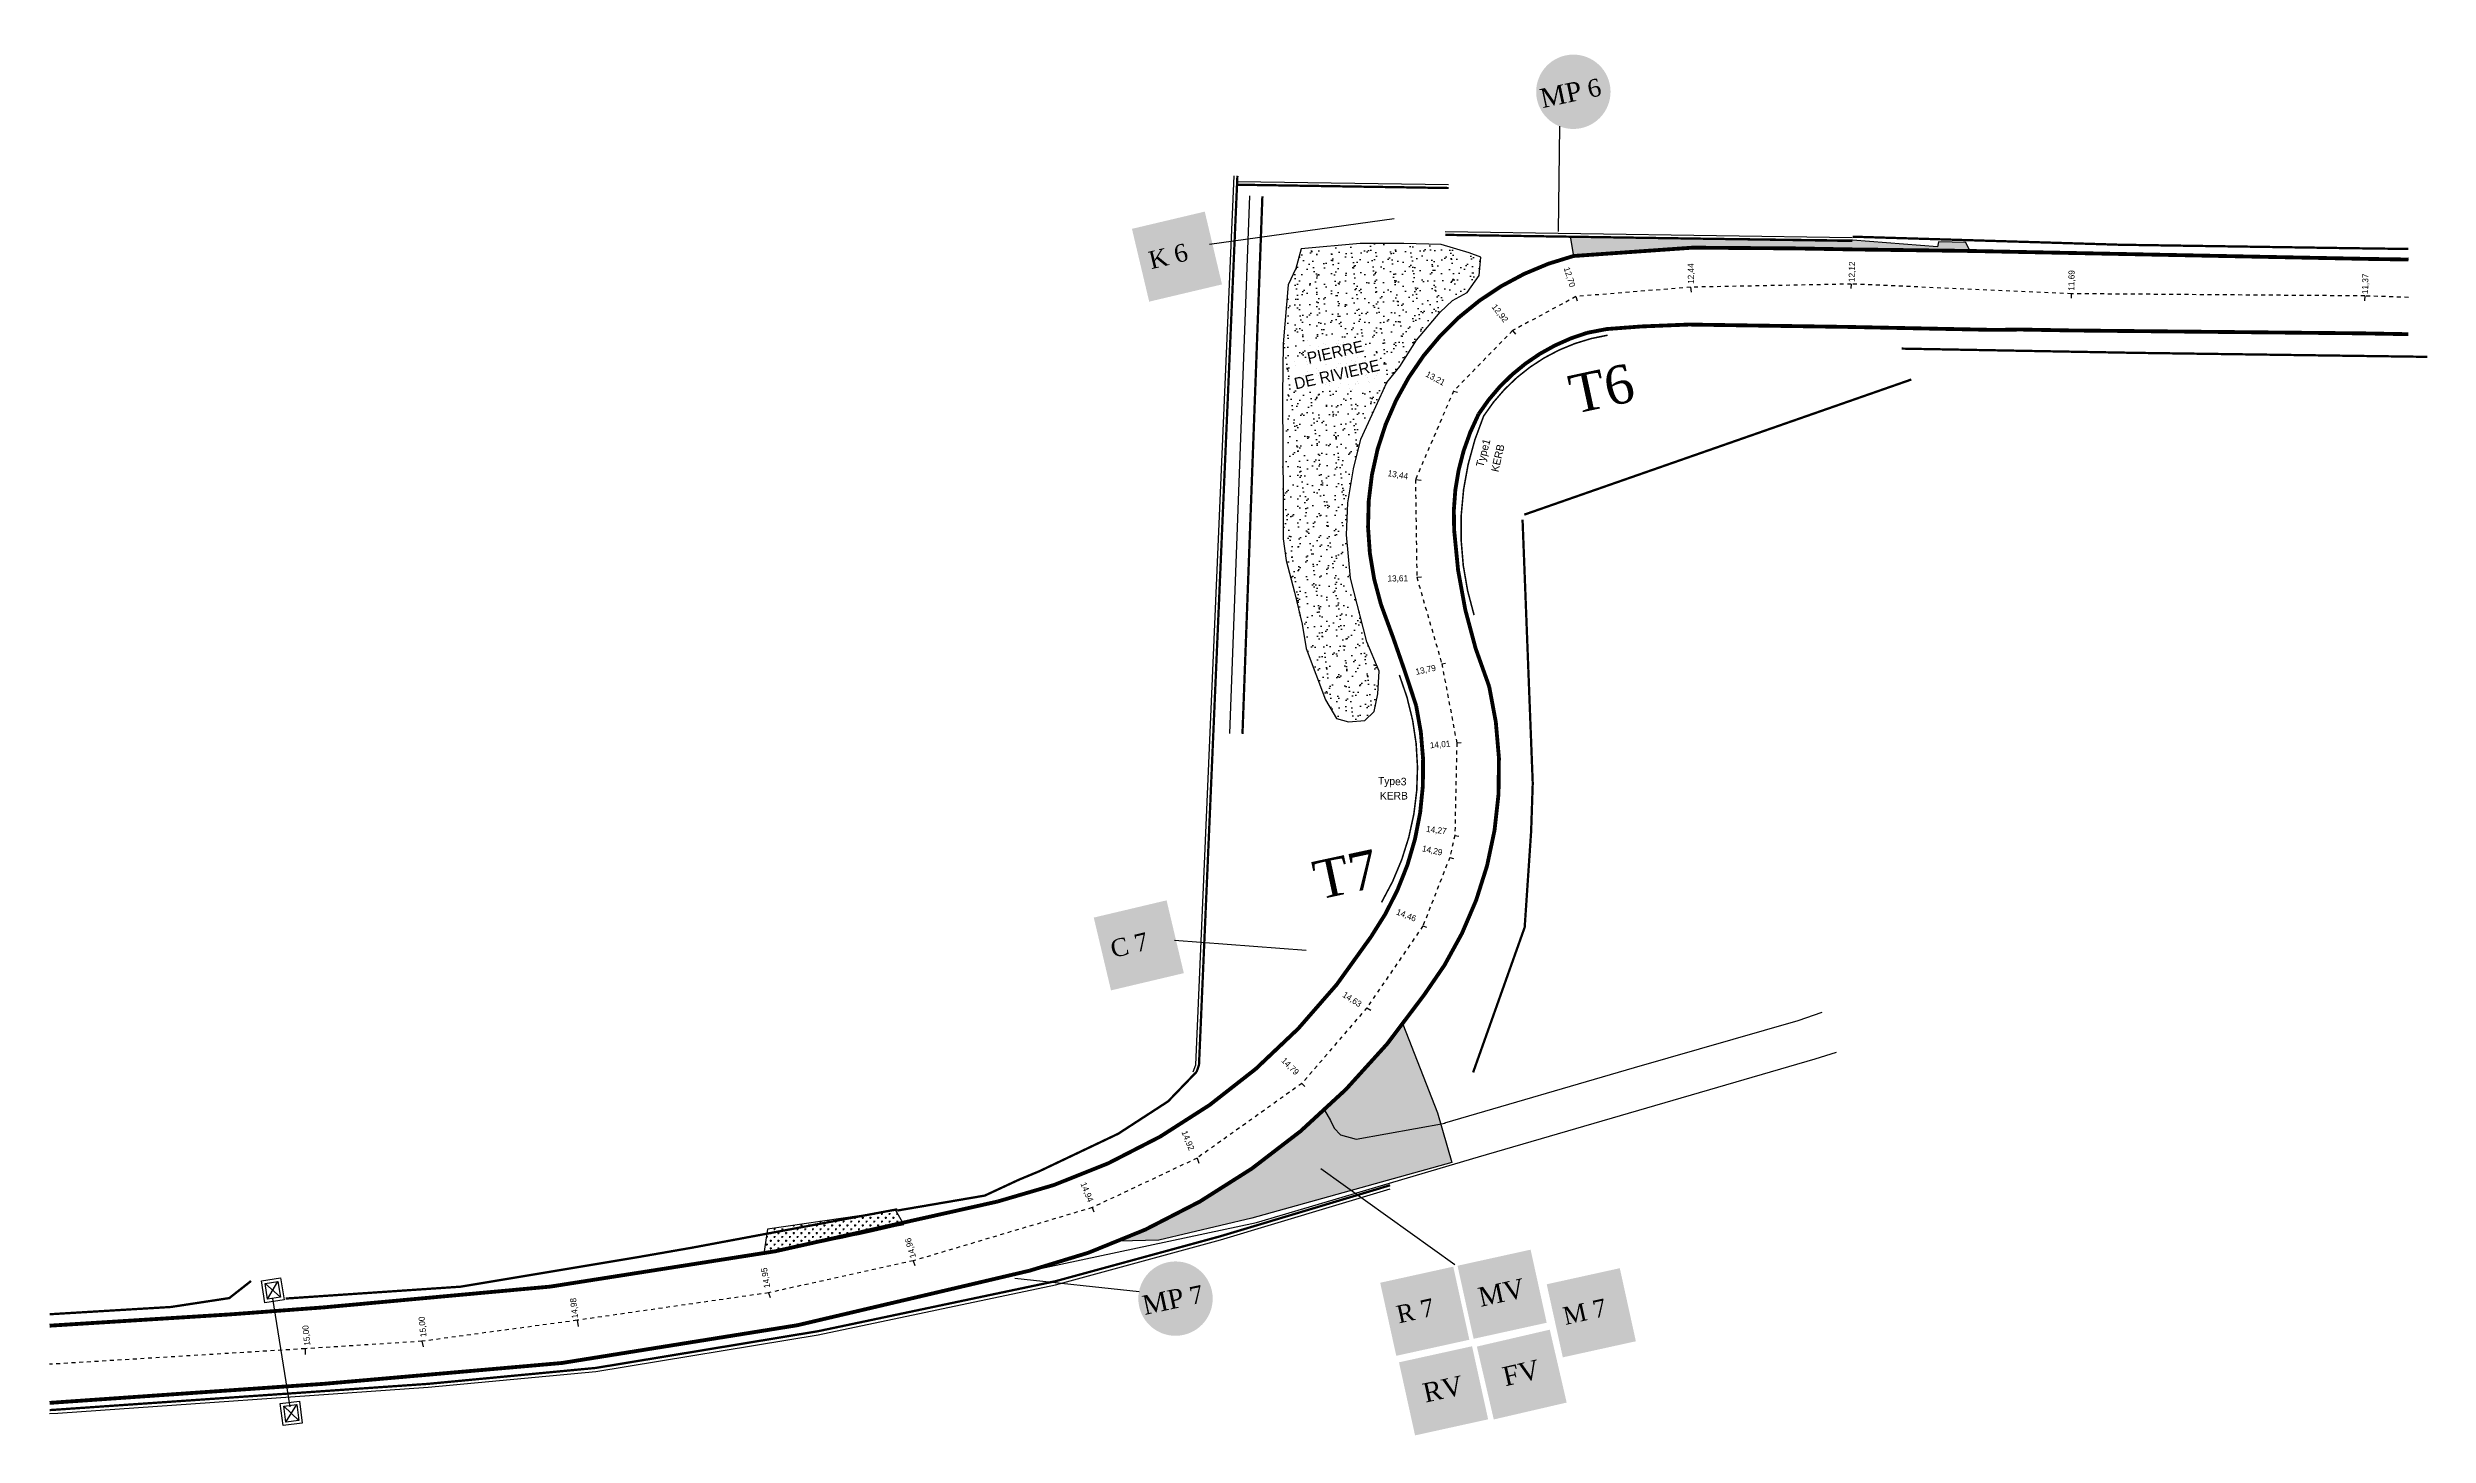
# Model space of a CAD drawing. Extents: x -136 to 854, y -243 to 380.
# Drawn here: x -136.1 to 174.4, y -243.5 to -62.4 of the extents above; entities that cross this region are included whole.
import ezdxf
from ezdxf.enums import TextEntityAlignment as Align

# ---------------------------------------------------------------- set-up
doc = ezdxf.new("R2010")
doc.units = 0
doc.linetypes.add('FIAPOINTILLE', pattern=[1, 0.5, -0.5])
for name, color, linetype in [('F1_CONVEYOR_BELT', 253, 'CONTINUOUS'), ('F1_FENCE_DEBRIS', 9, 'FIA_DEBRIS_FENCE'), ('F1_GANTRY', 9, 'CONTINUOUS'), ('F1_GUARDRAIL', 7, 'FIA_GUARDRAIL'), ('F1_GUARDRAIL_TEMP', 7, 'FIA_GUARDRAIL'), ('F1_KERB_10CM_POSITIVE', 8, 'CONTINUOUS'), ('F1_KERB_TEXT', 8, 'CONTINUOUS'), ('F1_POST_OBSERVATION', 3, 'CONTINUOUS'), ('F1_ROAD_SURFACED', 9, 'CONTINUOUS'), ('F1_RUN_OFF_ASPHALT', 144, 'CONTINUOUS'), ('F1_RUN_OFF_GRAVEL', 144, 'CONTINUOUS'), ('F1_RUN_OFF_GRAVEL_TEXT', 144, 'CONTINUOUS'), ('F1_TRACK_CENTRELINE', 8, 'FIAPOINTILLE'), ('F1_TRACK_GRADIENT_LAT', 8, 'CONTINUOUS'), ('F1_TRACK_RIGHT', 5, 'CONTINUOUS'), ('F1_TURN_NUM', 8, 'CONTINUOUS'), ('F1_TYRE_4_BELT', 147, 'FIA_TYRE_4'), ('F1_VEHICLE', 1, 'CONTINUOUS'), ('F1_WALL', 7, 'CONTINUOUS')]:
    doc.layers.add(name, color=color, linetype=linetype)
doc.styles.add('SECURITE', font='TIMES.TTF', dxfattribs={"height": 3})
doc.styles.add('SECURITÉ', font='TIMES.TTF', dxfattribs={"height": 3})
doc.linetypes.add('FIA_DEBRIS_FENCE', pattern='A,4,-2,["Z",Standard,S=1,R=90,X=0,Y=-0.4],-1', length=7)
doc.linetypes.add('FIA_GUARDRAIL', pattern='A,2,-0.35,[132,ltypeshp.shx,S=0.35,R=0,X=-0.35,Y=0],-0.35,1', length=3.7)
doc.linetypes.add('FIA_TYRE_4', pattern='A,0,[12,fia.shx,S=0.35,R=0,X=0,Y=0],-0.7', length=0.7)
pattern_1 = [(90, (-302815.25844, -5040162.70665), (-0.5, 0.5), [0.25, -0.75]), (180, (-302815.13344, -5040162.58165), (-0.5, -0.5), [0.25, -0.75])]

# ---------------------------------------------------------------- blocks, each defined once
blk = doc.blocks.new('BLOC_GANTRY')
at = {"layer": 'F1_GANTRY', "linetype": 'ByBlock'}
for p, q in [((-1.04, 0.85), (1.04, -0.85)), ((-1.04, -0.85), (1.04, 0.85))]:
    blk.add_line(p, q, dxfattribs=at)
for points in [[(-1.46, 1.26), (1.46, 1.26), (1.46, -1.26), (-1.46, -1.26)], [(-1.04, 0.85), (1.04, 0.85), (1.04, -0.85), (-1.04, -0.85)]]:
    blk.add_lwpolyline(points, close=True, dxfattribs=at)
blk = doc.blocks.new('BLOC_POST_OBSERVATION')
at = {"layer": 'F1_POST_OBSERVATION'}
h = blk.add_hatch(color=256, dxfattribs=at)
edge = h.paths.add_edge_path()
edge.add_arc((-0.03, 0.11), 4.85, 0, 360)
at = {"layer": 'F1_POST_OBSERVATION', "color": 7, "style": 'SECURITÉ'}
blk.add_text('MP', height=2.5, rotation=0.0363, dxfattribs=at).set_placement((-1.68, 0.11), align=Align.MIDDLE)
blk.add_attdef('NUMBER', text='', height=2.3, rotation=0.1589, dxfattribs=at).set_placement((0.99, 0.02), align=Align.MIDDLE_LEFT)
blk = doc.blocks.new('BLOC_VEHICLE_OTHER')
at = {"layer": 'F1_VEHICLE'}
blk.add_hatch(color=256, dxfattribs=at).paths.add_polyline_path([(-4.59, 4.81), (-4.59, -4.95), (5.17, -4.95), (5.17, 4.81)])
at = {"layer": 'F1_VEHICLE', "color": 7, "style": 'SECURITÉ'}
blk.add_attdef('TXT', text='', height=2.3, rotation=0.1589, dxfattribs=at).set_placement((-3.37, 0.25), align=Align.MIDDLE_LEFT)
blk = doc.blocks.new('BLOC_VEHICLE_MEDICAL')
at = {"layer": 'F1_VEHICLE'}
blk.add_hatch(color=256, dxfattribs=at).paths.add_polyline_path([(-4.88, 4.81), (-4.88, -4.95), (4.88, -4.95), (4.88, 4.81)])
at = {"layer": 'F1_VEHICLE', "color": 7, "style": 'SECURITÉ'}
blk.add_text('MV', height=2.5, rotation=0.0363, dxfattribs=at).set_placement((-0.04, 0.14), align=Align.MIDDLE)
blk = doc.blocks.new('BLOC_VEHICLE_FIRE')
at = {"layer": 'F1_VEHICLE'}
blk.add_hatch(color=256, dxfattribs=at).paths.add_polyline_path([(-4.63, 4.63), (-4.63, -5.13), (5.13, -5.13), (5.13, 4.63)])
at = {"layer": 'F1_VEHICLE', "color": 7, "style": 'SECURITÉ'}
blk.add_text('FV', height=2.5, rotation=0.0363, dxfattribs=at).set_placement((0.22, -0.04), align=Align.MIDDLE)
blk = doc.blocks.new('BLOC_VEHICLE_RECOVERY')
at = {"layer": 'F1_VEHICLE'}
blk.add_hatch(color=256, dxfattribs=at).paths.add_polyline_path([(-4.63, 4.95), (-4.63, -4.81), (5.13, -4.81), (5.13, 4.95)])
at = {"layer": 'F1_VEHICLE', "color": 7, "style": 'SECURITÉ'}
blk.add_text('RV', height=2.5, rotation=0.0363, dxfattribs=at).set_placement((0.22, 0.29), align=Align.MIDDLE)

msp = doc.modelspace()

# ---------------------------------------------------------------- hatches: boundary and pattern name
at = {"layer": 'F1_RUN_OFF_ASPHALT'}
h = msp.add_hatch(dxfattribs=at)
h.set_pattern_fill('ASPHALT', color=256, scale=2, angle=90, style=0, pattern_type=2)
h.set_pattern_definition(pattern_1)
h.paths.add_polyline_path([(114.64, -88.96), (114.13, -87.84), (110.55, -87.78), (110.4, -88.44), (99.34, -87.54), (62.5, -87.06), (62.93, -89.62), (78.49, -88.53), (91.94, -88.63), (99.28, -88.76)])
h = msp.add_hatch(dxfattribs=at)
h.set_pattern_fill('ASPHALT', color=256, scale=2, angle=90, style=0, pattern_type=2)
h.set_pattern_definition(pattern_1)
edge = h.paths.add_edge_path()
edge.add_line((40.68, -189.82), (45.21, -201.39))
edge.add_line((45.21, -201.39), (47.06, -207.86))
edge.add_line((47.06, -207.86), (21, -215.14))
edge.add_line((21, -215.14), (8.84, -218))
edge.add_line((8.84, -218), (3.66, -218.11))
edge.add_arc((-30.22, -135.39), 89.39, 292.2771, 322.4887)
h = msp.add_hatch(dxfattribs=at)
h.set_pattern_fill('ASPHALT', color=256, scale=2, angle=90, style=0, pattern_type=2)
h.set_pattern_definition(pattern_1)
edge = h.paths.add_edge_path()
edge.add_line((-25.44, -214.14), (-42.19, -216.56))
edge.add_line((-42.19, -216.56), (-42.68, -219.73))
edge.add_arc((-127.45, 233.93), 461.5, 280.5837, 282.9029)
edge.add_line((-24.39, -215.93), (-25.44, -214.14))
at = {"layer": 'F1_RUN_OFF_GRAVEL'}
h = msp.add_hatch(dxfattribs=at)
h.set_pattern_fill('GRAVEL_BED', color=256, angle=90, style=0, pattern_type=2)
h.set_pattern_definition([(127.5, (-302815.2584, -5040162.7067), (-1.926823769, -0.0629933581), [0, -1.52, 0, -1.7, 0, -1.625]), (97.5, (-302815.2584, -5040162.7067), (-2.8221460652, 1.7697767053), [0, -0.82, 0, -1.37, 0, -0.525]), (57.5, (-302815.2584, -5040163.9367), (-0.00565905354, 3.11414186175), [0, -0.5, 0, -1.8, 0, -2.35]), (47.5, (-302815.2584, -5040163.9367), (-0.877675565, 3.0061266046), [0, -0.25, 0, -1.18, 0, -1.35])])
h.paths.add_polyline_path([(50.87, -89.76), (49.32, -89.2), (45.69, -88.1), (40.8, -88), (35.09, -87.98), (27.41, -88.68), (26.72, -91.26), (25.74, -93.39), (25.05, -101.08), (24.99, -107.78), (25.01, -115.37), (25.08, -120.97), (25.07, -126.53), (25.48, -129.34), (26.56, -133.49), (27.55, -137.63), (28.09, -140.83), (30.58, -147.51), (32.03, -149.96), (33.6, -150.37), (35.71, -150.21), (36.92, -149.05), (37.43, -146.71), (37.57, -143.76), (35.96, -139.94), (33.84, -131.64), (33.32, -125.99), (33.51, -121.82), (34.25, -117.4), (35.19, -113.52), (36.69, -110.31), (38.57, -106.11), (40.3, -104.02), (42.46, -100.58), (45.53, -96.96), (47.14, -95.41), (49.06, -94.36), (50.63, -92.15)])

# ---------------------------------------------------------------- linework, layer by layer
at = {"layer": 'F1_CONVEYOR_BELT', "const_width": 0.3, "flags": 128}
msp.add_lwpolyline([(22.36, -81.82), (19.76, -151.95)], dxfattribs=at)
at = {"layer": 'F1_FENCE_DEBRIS'}
for points in [[(13.35, -196.03), (13.66, -195.14), (18.67, -79.16)], [(19.13, -79.88), (46.64, -80.3)], [(46.21, -86.41), (99.3, -87.2)], [(-135.83, -240.62), (-134.75, -240.55), (-86.47, -237.19), (-64.58, -235.11), (-35.59, -230.33), (-4.63, -223.8), (16.9, -217.94), (39.02, -211.28)]]:
    msp.add_lwpolyline(points, dxfattribs=at)
at = {"layer": 'F1_GANTRY'}
msp.add_line((-104.44, -239.73), (-106.69, -225.59), dxfattribs=at)
at = {"layer": 'F1_GUARDRAIL', "const_width": 0.3}
for points in [[(19.13, -80.32), (46.64, -80.75)], [(99.36, -87.1), (134.21, -88.15)]]:
    msp.add_lwpolyline(points, dxfattribs=at)
at = {"layer": 'F1_GUARDRAIL_TEMP', "const_width": 0.3}
for points in [[(46.21, -86.86), (99.3, -87.65)], [(56.51, -123.36), (107, -105.73)], [(49.84, -196.12), (56.57, -177.18), (57.41, -164.69), (57.62, -158.4), (56.29, -124.01)], [(-105.03, -225.61), (-82.19, -224.06), (-59.45, -220.27), (-52.05, -218.98), (-25.26, -213.97)]]:
    msp.add_lwpolyline(points, dxfattribs=at)
at = {"layer": 'F1_GUARDRAIL_TEMP'}
for points in [[(171.84, -102.74, 0.3, 0.3, 0), (136.13, -102.25, 0.3, 0.3, 0), (105.72, -101.7, 0.3, 0.3, 0)], [(174.29, -102.77, 0.3, 0.3, 0), (171.84, -102.74, 0.3, 0.3, 0)], [(-135.83, -227.66, 0.3, 0.3, 0), (-120, -226.71, 0.3, 0.3, 0), (-112.39, -225.55, 0.3, 0.3, 0), (-109.55, -223.32, 0.3, 0.3, 0)]]:
    msp.add_lwpolyline(points, format="xyseb", dxfattribs=at)
at = {"layer": 'F1_GUARDRAIL_TEMP', "const_width": 0.3, "flags": 128}
msp.add_lwpolyline([(-6.75, -209.01), (3.56, -204.11), (10.06, -199.89), (13.78, -196.03)], dxfattribs=at)
at = {"layer": 'F1_KERB_10CM_POSITIVE', "const_width": 0.2, "flags": 128}
for points in [[(67.38, -99.95, 0.213561), (51.22, -110.49, 0.176825), (49.97, -136.47)], [(37.9, -173.93, 0.23131), (40.22, -144.27, 0.23131)]]:
    msp.add_lwpolyline(points, format="xyb", dxfattribs=at)
at = {"layer": 'F1_POST_OBSERVATION'}
for p, q in [((60.98, -86.41), (61.16, -72.68)), ((-9.93, -222.96), (6.27, -224.71))]:
    msp.add_line(p, q, dxfattribs=at)
at = {"layer": 'F1_ROAD_SURFACED', "flags": 128}
for points in [[(30.46, -201.03), (31.25, -202.37), (31.71, -203.39), (32.56, -204.27), (34.58, -204.81), (46.2, -202.74), (46.17, -202.68), (70.91, -195.48), (92.26, -189.32), (95.36, -188.26)], [(-8, -221.98), (21.6, -215.7), (50.54, -207.14), (94.45, -194.35), (95.87, -193.89)], [(95.87, -193.89), (97.23, -193.46)]]:
    msp.add_lwpolyline(points, dxfattribs=at)
at = {"layer": 'F1_RUN_OFF_ASPHALT'}
for p, q in [((-42.66, -219.57), (-42.66, -219.57)), ((3.56, -218.11), (3.56, -218.11))]:
    msp.add_line(p, q, dxfattribs=at)
at = {"layer": 'F1_RUN_OFF_ASPHALT', "flags": 128}
msp.add_lwpolyline([(114.64, -88.96), (114.13, -87.84), (110.55, -87.78), (110.4, -88.44), (99.34, -87.54), (62.5, -87.06), (62.93, -89.62), (78.49, -88.53), (91.94, -88.63), (99.28, -88.76), (114.64, -88.96)], close=True, dxfattribs=at)
at = {"layer": 'F1_RUN_OFF_ASPHALT'}
msp.add_lwpolyline([(171.84, -89.91), (166.64, -90), (171.84, -90.08)], dxfattribs=at)
at = {"layer": 'F1_RUN_OFF_ASPHALT', "flags": 128}
msp.add_lwpolyline([(40.68, -189.82), (45.21, -201.39), (47.06, -207.86), (21, -215.14), (8.84, -218), (3.66, -218.11, 0.132592), (40.68, -189.82)], format="xyb", dxfattribs=at)
msp.add_lwpolyline([(-25.44, -214.14), (-42.19, -216.56), (-42.68, -219.73, 0.01012), (-24.39, -215.93)], format="xyb", close=True, dxfattribs=at)
at = {"layer": 'F1_RUN_OFF_GRAVEL', "flags": 128}
msp.add_lwpolyline([(50.87, -89.76), (49.32, -89.2), (45.69, -88.1), (40.8, -88), (35.09, -87.98), (27.41, -88.68), (26.72, -91.26), (25.74, -93.39), (25.05, -101.08), (24.99, -107.78), (25.01, -115.37), (25.08, -120.97), (25.07, -126.53), (25.48, -129.34), (26.56, -133.49), (27.55, -137.63), (28.09, -140.83), (30.58, -147.51), (32.03, -149.96), (33.6, -150.37), (35.71, -150.21), (36.92, -149.05), (37.43, -146.71), (37.57, -143.76), (35.96, -139.94), (33.84, -131.64), (33.32, -125.99), (33.51, -121.82), (34.25, -117.4), (35.19, -113.52), (36.69, -110.31), (38.57, -106.11), (40.3, -104.02), (42.46, -100.58), (45.53, -96.96), (47.14, -95.41), (49.06, -94.36), (50.63, -92.15)], close=True, dxfattribs=at)
at = {"layer": 'F1_TRACK_CENTRELINE'}
msp.add_polyline3d([(171.84, -95.02, 11.38), (166.13, -94.83, 11.37), (127.85, -94.54, 11.69), (99.16, -93.28, 12.12), (78.21, -93.69, 12.44), (63.25, -94.91, 12.7), (55, -99.35, 12.92), (47.29, -107.23, 13.21), (42.32, -118.79, 13.44), (42.5, -131.53, 13.61), (45.76, -142.82, 13.79), (47.71, -153.14, 14.01), (47.46, -165.19, 14.27), (46.8, -168.06, 14.29), (43.3, -177, 14.46), (36, -187.67, 14.63), (27.51, -197.55, 14.79), (13.84, -207.29, 14.92), (0.15, -213.75, 14.94), (-23.19, -220.69, 14.96), (-42.04, -224.86, 14.95), (-67.03, -228.45, 14.98), (-87.27, -231.19, 15), (-102.51, -232.16, 15), (-135.83, -234.19, 14.93)], dxfattribs=at)
at = {"layer": 'F1_TRACK_GRADIENT_LAT'}
for p, q in [((63.25, -94.91, 12.7), (63.42, -95.48)), ((78.21, -93.69, 12.44), (78.28, -94.35)), ((99.16, -93.28, 12.12), (99.12, -93.84)), ((127.85, -94.54, 11.69), (127.84, -95.14)), ((166.13, -94.83, 11.37), (166.1, -95.45)), ((55, -99.35, 12.92), (55.39, -99.81)), ((47.29, -107.23, 13.21), (47.81, -107.38)), ((42.32, -118.79, 13.44), (43.05, -118.88)), ((42.5, -131.53, 13.61), (43.1, -131.49)), ((45.76, -142.82, 13.79), (46.24, -142.75)), ((47.71, -153.14, 14.01), (48.28, -153.08)), ((47.46, -165.19, 14.27), (47.97, -165.28)), ((46.8, -168.06, 14.29), (47.29, -168.21)), ((43.3, -177, 14.46), (43.75, -177.16)), ((36, -187.67, 14.63), (36.49, -188.01)), ((27.51, -197.55, 14.79), (27.89, -197.94)), ((13.84, -207.29, 14.92), (14.07, -207.94)), ((0.15, -213.75, 14.94), (0.36, -214.29)), ((-23.19, -220.69, 14.96), (-22.98, -221.31)), ((-42.04, -224.86, 14.95), (-41.86, -225.48)), ((-67.03, -228.45, 14.98), (-66.9, -229.24)), ((-102.51, -232.16, 15), (-102.48, -232.91)), ((-87.27, -231.19, 15), (-87.09, -231.9))]:
    msp.add_line(p, q, dxfattribs=at)
at = {"layer": 'F1_TRACK_RIGHT', "ltscale": 0.2, "const_width": 0.5}
for points in [[(-135.83, -229.15), (-112.32, -227.68), (-100.05, -226.76, 0.048285), (-12.2, -212.96, 0.191786), (36.52, -178.43, 0.210431), (42.41, -148.26, 0.012724), (37.82, -135.06, -0.430829), (62.93, -89.62), (78.49, -88.53), (91.94, -88.63), (99.28, -88.76), (114.64, -88.96), (166.64, -90), (171.84, -90.08)], [(-135.83, -239.22), (-100.01, -236.73, 0.053873), (-7.99, -221.97, 0.181316), (43.45, -186.01, 0.224383), (51.94, -145.77, -0.081794), (47.37, -125.37, -0.13455), (50.56, -110.24, -0.181459), (64.72, -99.64), (67.26, -99.15), (71.78, -98.81), (77.98, -98.56), (98.75, -98.87), (117.85, -99.26), (121.22, -99.21), (127.74, -99.33), (165.92, -99.71), (171.84, -99.82)]]:
    msp.add_lwpolyline(points, format="xyb", dxfattribs=at)
at = {"layer": 'F1_TYRE_4_BELT'}
msp.add_line((20.67, -81.75), (18.06, -151.89), dxfattribs=at)
at = {"layer": 'F1_VEHICLE'}
for p, q in [((39.53, -84.75), (15.47, -88.13)), ((28.07, -180.19), (10.91, -178.92)), ((29.99, -208.64), (47.48, -221.15))]:
    msp.add_line(p, q, dxfattribs=at)
at = {"layer": 'F1_WALL', "const_width": 0.3, "flags": 128}
msp.add_lwpolyline([(13.78, -196.03), (14.09, -195.14), (19.1, -79.16)], dxfattribs=at)
at = {"layer": 'F1_WALL'}
for points in [[(134.21, -88.15, 0.3, 0.3, 0), (164.96, -88.61, 0.3, 0.3, 0), (171.84, -88.7, 0.3, 0.3, 0)], [(-135.83, -240.16, 0.3, 0.3, 0), (-134.75, -240.09, 0.3, 0.3, 0), (-86.47, -236.74, 0.3, 0.3, 0), (-64.58, -234.66, 0.3, 0.3, 0), (-35.59, -229.87, 0.3, 0.3, 0), (-4.63, -223.35, 0.3, 0.3, 0), (16.9, -217.48, 0.3, 0.3, 0), (39.02, -210.83, 0.3, 0.3, 0)]]:
    msp.add_lwpolyline(points, format="xyseb", dxfattribs=at)
at = {"layer": 'F1_WALL', "const_width": 0.3}
msp.add_lwpolyline([(-25.25, -214.13), (-13.85, -212.18), (-9.4, -210.11), (-6.75, -209.01)], dxfattribs=at)

# ---------------------------------------------------------------- block references
at = {"layer": 'F1_POST_OBSERVATION', "rotation": 12.01867030246308}
for p, values in [((62.97, -68.3), {'NUMBER': ' 6'}), ((11.08, -225.72), {'NUMBER': ' 7'})]:
    msp.add_blockref('BLOC_POST_OBSERVATION', p, dxfattribs=at).add_auto_attribs(values)
at = {"layer": 'F1_RUN_OFF_GRAVEL_TEXT'}
for p, rotation in [((-106.72, -224.54), 99.12293582848918), ((-104.31, -240.58), 97.06890677117123)]:
    msp.add_blockref('BLOC_GANTRY', p, dxfattribs=dict(at, rotation=rotation))
at = {"layer": 'F1_VEHICLE'}
for p, rotation, values in [((10.92, -89.7), 13.31626376367578, {'TXT': 'K 6'}), ((5.94, -179.54), 13.31626376367578, {'TXT': 'C 7'}), ((43.24, -227.26), 12.40795061363242, {'TXT': 'R 7'}), ((64.96, -227.46), 12.40795061363242, {'TXT': 'M 7'})]:
    msp.add_blockref('BLOC_VEHICLE_OTHER', p, dxfattribs=dict(at, rotation=rotation)).add_auto_attribs(values)
for name, p, rotation in [('BLOC_VEHICLE_MEDICAL', (53.61, -224.98), 12.40795061363242), ('BLOC_VEHICLE_FIRE', (55.89, -235.34), 13.05083383968526), ('BLOC_VEHICLE_RECOVERY', (45.76, -237.77), 12.40795061363242)]:
    msp.add_blockref(name, p, dxfattribs=dict(at, rotation=rotation))

# ---------------------------------------------------------------- texts
at = {"layer": 'F1_KERB_TEXT'}
for s, rotation, p in [('Type1', 74.8491, (51.15, -117.23)), ('KERB', 77.2292, (53.14, -117.86)), ('Type3', 357.9785, (37.42, -158.56))]:
    msp.add_text(s, height=1, rotation=rotation, dxfattribs=at).set_placement(p)
msp.add_text('KERB', height=1, dxfattribs=at).set_placement((37.69, -160.52))
at = {"layer": 'F1_RUN_OFF_GRAVEL_TEXT'}
for s, p in [('PIERRE', (28.39, -103.7)), ('DE RIVIERE', (26.7, -107.03))]:
    msp.add_text(s, height=1.5, rotation=12.6021, dxfattribs=at).set_placement(p)
at = {"layer": 'F1_TRACK_GRADIENT_LAT'}
for s, rotation, p in [('12,70', 287.5355, (61.65, -91.21, 26.46)), ('12,44', 90.6853, (78.66, -93.25, 26.46)), ('12,12', 88.84, (99.61, -93.02, 26.46)), ('11,69', 88.84, (128.25, -94.15, 26.46)), ('11,37', 88.84, (166.57, -94.6, 26.46)), ('12,92', 308.3339, (52.21, -96.28, 26.46)), ('13,21', 331.334, (43.57, -105.28, 26.46)), ('13,44', 350.4458, (38.65, -118.32, 26.46)), ('13,61', 0.609, (38.68, -132.08, 26.46)), ('13,79', 12.1874, (42.43, -144.26, 26.46)), ('14,01', 4.943, (44.24, -153.84, 26.46)), ('14,27', 353.1547, (43.68, -164.73, 26.46)), ('14,29', 347.6016, (43.12, -167.26, 26.46)), ('14,46', 338.2408, (39.74, -175.48, 26.46)), ('14,63', 327.3489, (32.72, -186.19, 26.46)), ('14,79', 314.835, (24.76, -194.64, 26.46)), ('14,92', 292.0528, (11.79, -203.9, 26.46)), ('14,94', 292.0528, (-1.39, -210.63, 26.46)), ('14,96', 105.6191, (-22.8, -220.2, 26.46)), ('14,95', 99.4074, (-41.83, -224.16, 26.46)), ('14,98', 95.8355, (-66.89, -228.16, 26.46)), ('15,00', 95.8355, (-101.81, -231.72, 26.46)), ('15,00', 95.8355, (-86.66, -230.59, 26.46))]:
    msp.add_text(s, height=0.8, rotation=rotation, dxfattribs=at).set_placement(p)
at = {"layer": 'F1_TURN_NUM', "style": 'SECURITE'}
for s, p in [('T6', (63.02, -110.23)), ('T7', (29.65, -173.6))]:
    msp.add_text(s, height=5, rotation=12.1371, dxfattribs=at).set_placement(p)

doc.saveas('drawing.dxf')
